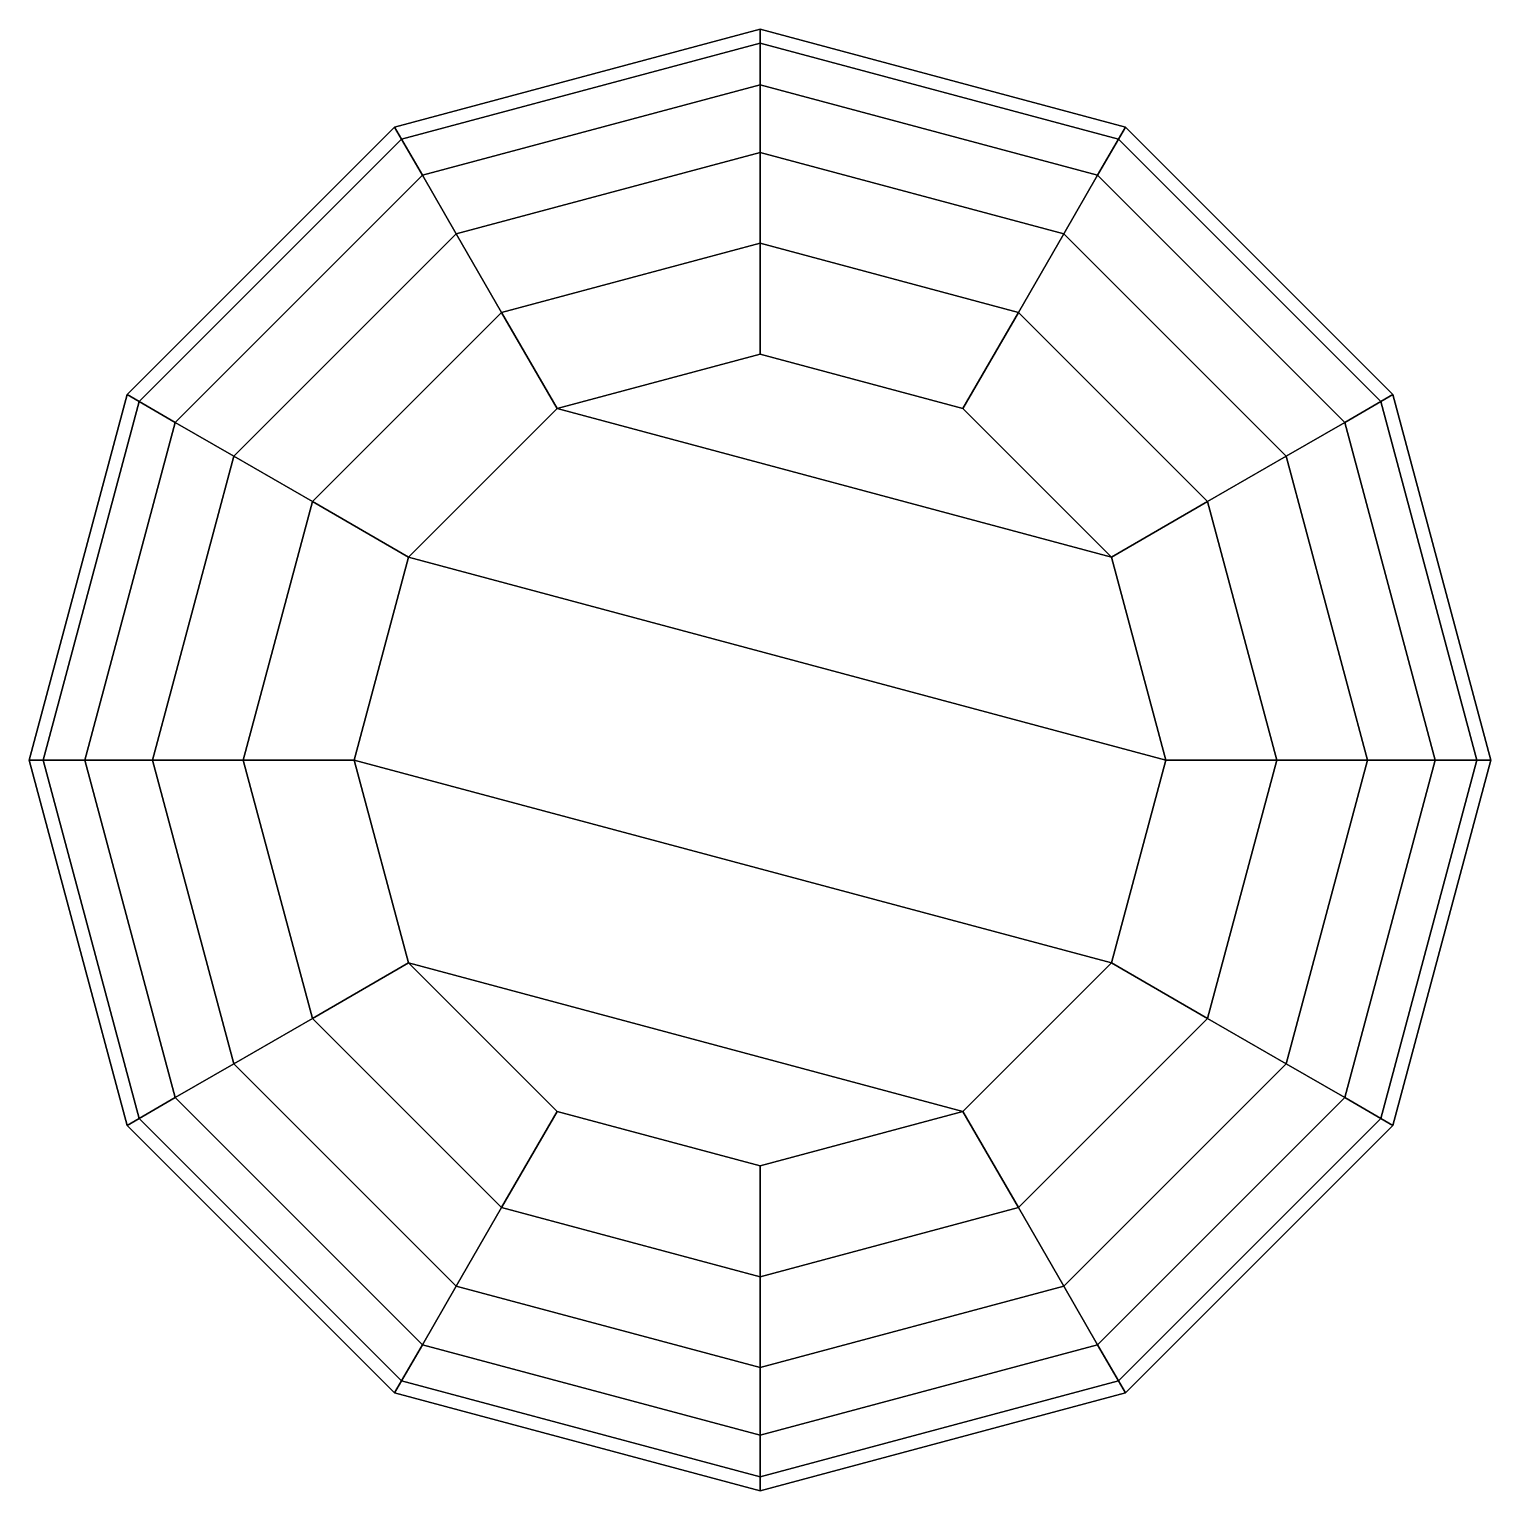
# Model space of a CAD drawing. Extents: x -0.54 to 0.54, y -0.54 to 0.54.
import ezdxf

# ---------------------------------------------------------------- set-up
doc = ezdxf.new("R2010")
doc.units = 0
doc.layers.add('TURRET', color=2, linetype='CONTINUOUS')

msp = doc.modelspace()

# ---------------------------------------------------------------- linework, layer by layer
at = {"layer": 'TURRET'}
for points in [[(0, 0.5296, 1.16), (0, 0.54, 1.06), (-0.27, 0.4677, 1.06), (-0.2648, 0.4587, 1.16)], [(0, 0.54, 0.71), (-0.27, 0.4677, 0.71), (-0.27, 0.4677, 1.06), (0, 0.54, 1.06)], [(0.2648, 0.4587, 1.16), (0.27, 0.4677, 1.06), (0, 0.54, 1.06), (0, 0.5296, 1.16)], [(0.27, 0.4677, 0.71), (0, 0.54, 0.71), (0, 0.54, 1.06), (0.27, 0.4677, 1.06)], [(0, 0.4989, 1.2), (0, 0.5296, 1.16), (-0.2648, 0.4587, 1.16), (-0.2494, 0.4321, 1.2)], [(0.2494, 0.4321, 1.2), (0.2648, 0.4587, 1.16), (0, 0.5296, 1.16), (0, 0.4989, 1.2)], [(0, 0.449, 1.26), (0, 0.4989, 1.2), (-0.2494, 0.4321, 1.2), (-0.2245, 0.3888, 1.26)], [(0.2245, 0.3888, 1.26), (0.2494, 0.4321, 1.2), (0, 0.4989, 1.2), (0, 0.449, 1.26)], [(-0.2648, 0.4587, 1.16), (-0.27, 0.4677, 1.06), (-0.4677, 0.27, 1.06), (-0.4587, 0.2648, 1.16)], [(-0.27, 0.4677, 0.71), (-0.4677, 0.27, 0.71), (-0.4677, 0.27, 1.06), (-0.27, 0.4677, 1.06)], [(0.4587, 0.2648, 1.16), (0.4677, 0.27, 1.06), (0.27, 0.4677, 1.06), (0.2648, 0.4587, 1.16)], [(0.4677, 0.27, 0.71), (0.27, 0.4677, 0.71), (0.27, 0.4677, 1.06), (0.4677, 0.27, 1.06)], [(-0.2494, 0.4321, 1.2), (-0.2648, 0.4587, 1.16), (-0.4587, 0.2648, 1.16), (-0.4321, 0.2494, 1.2)], [(0.4321, 0.2494, 1.2), (0.4587, 0.2648, 1.16), (0.2648, 0.4587, 1.16), (0.2494, 0.4321, 1.2)], [(0, 0.3818, 1.3), (0, 0.449, 1.26), (-0.2245, 0.3888, 1.26), (-0.1909, 0.3307, 1.3)], [(0.1909, 0.3307, 1.3), (0.2245, 0.3888, 1.26), (0, 0.449, 1.26), (0, 0.3818, 1.3)], [(-0.2245, 0.3888, 1.26), (-0.2494, 0.4321, 1.2), (-0.4321, 0.2494, 1.2), (-0.3888, 0.2245, 1.26)], [(0.3888, 0.2245, 1.26), (0.4321, 0.2494, 1.2), (0.2494, 0.4321, 1.2), (0.2245, 0.3888, 1.26)], [(-0.1909, 0.3307, 1.3), (-0.2245, 0.3888, 1.26), (-0.3888, 0.2245, 1.26), (-0.3307, 0.1909, 1.3)], [(0.3307, 0.1909, 1.3), (0.3888, 0.2245, 1.26), (0.2245, 0.3888, 1.26), (0.1909, 0.3307, 1.3)], [(0, 0.3, 1.32), (0, 0.3818, 1.3), (-0.1909, 0.3307, 1.3), (-0.15, 0.2598, 1.32)], [(0.15, 0.2598, 1.32), (0.1909, 0.3307, 1.3), (0, 0.3818, 1.3), (0, 0.3, 1.32)], [(-0.15, 0.2598, 1.32), (-0.1909, 0.3307, 1.3), (-0.3307, 0.1909, 1.3), (-0.2598, 0.15, 1.32)], [(0.2598, 0.15, 1.32), (0.3307, 0.1909, 1.3), (0.1909, 0.3307, 1.3), (0.15, 0.2598, 1.32)], [(0, 0.3, 1.32), (-0.15, 0.2598, 1.32), (0.2598, 0.15, 1.32), (0.15, 0.2598, 1.32)], [(-0.4587, 0.2648, 1.16), (-0.4677, 0.27, 1.06), (-0.54, 0, 1.06), (-0.5296, 0, 1.16)], [(-0.4677, 0.27, 0.71), (-0.54, 0, 0.71), (-0.54, 0, 1.06), (-0.4677, 0.27, 1.06)], [(-0.4321, 0.2494, 1.2), (-0.4587, 0.2648, 1.16), (-0.5296, 0, 1.16), (-0.4989, 0, 1.2)], [(-0.15, 0.2598, 1.32), (-0.2598, 0.15, 1.32), (0.3, 0, 1.32), (0.2598, 0.15, 1.32)], [(0.4989, 0, 1.2), (0.5296, 0, 1.16), (0.4587, 0.2648, 1.16), (0.4321, 0.2494, 1.2)], [(0.5296, 0, 1.16), (0.54, 0, 1.06), (0.4677, 0.27, 1.06), (0.4587, 0.2648, 1.16)], [(0.54, 0, 0.71), (0.4677, 0.27, 0.71), (0.4677, 0.27, 1.06), (0.54, 0, 1.06)], [(-0.3888, 0.2245, 1.26), (-0.4321, 0.2494, 1.2), (-0.4989, 0, 1.2), (-0.449, 0, 1.26)], [(0.449, 0, 1.26), (0.4989, 0, 1.2), (0.4321, 0.2494, 1.2), (0.3888, 0.2245, 1.26)], [(-0.3307, 0.1909, 1.3), (-0.3888, 0.2245, 1.26), (-0.449, 0, 1.26), (-0.3818, 0, 1.3)], [(0.3818, 0, 1.3), (0.449, 0, 1.26), (0.3888, 0.2245, 1.26), (0.3307, 0.1909, 1.3)], [(-0.2598, 0.15, 1.32), (-0.3307, 0.1909, 1.3), (-0.3818, 0, 1.3), (-0.3, 0, 1.32)], [(0.3, 0, 1.32), (0.3818, 0, 1.3), (0.3307, 0.1909, 1.3), (0.2598, 0.15, 1.32)], [(-0.2598, 0.15, 1.32), (-0.3, 0, 1.32), (0.2598, -0.15, 1.32), (0.3, 0, 1.32)], [(-0.5296, 0, 1.16), (-0.54, 0, 1.06), (-0.4677, -0.27, 1.06), (-0.4587, -0.2648, 1.16)], [(-0.54, 0, 0.71), (-0.4677, -0.27, 0.71), (-0.4677, -0.27, 1.06), (-0.54, 0, 1.06)], [(-0.4989, 0, 1.2), (-0.5296, 0, 1.16), (-0.4587, -0.2648, 1.16), (-0.4321, -0.2494, 1.2)], [(-0.449, 0, 1.26), (-0.4989, 0, 1.2), (-0.4321, -0.2494, 1.2), (-0.3888, -0.2245, 1.26)], [(-0.3818, 0, 1.3), (-0.449, 0, 1.26), (-0.3888, -0.2245, 1.26), (-0.3307, -0.1909, 1.3)], [(-0.3, 0, 1.32), (-0.3818, 0, 1.3), (-0.3307, -0.1909, 1.3), (-0.2598, -0.15, 1.32)], [(-0.3, 0, 1.32), (-0.2598, -0.15, 1.32), (0.15, -0.2598, 1.32), (0.2598, -0.15, 1.32)], [(0.2598, -0.15, 1.32), (0.3307, -0.1909, 1.3), (0.3818, 0, 1.3), (0.3, 0, 1.32)], [(0.3307, -0.1909, 1.3), (0.3888, -0.2245, 1.26), (0.449, 0, 1.26), (0.3818, 0, 1.3)], [(0.3888, -0.2245, 1.26), (0.4321, -0.2494, 1.2), (0.4989, 0, 1.2), (0.449, 0, 1.26)], [(0.4321, -0.2494, 1.2), (0.4587, -0.2648, 1.16), (0.5296, 0, 1.16), (0.4989, 0, 1.2)], [(0.4587, -0.2648, 1.16), (0.4677, -0.27, 1.06), (0.54, 0, 1.06), (0.5296, 0, 1.16)], [(0.4677, -0.27, 0.71), (0.54, 0, 0.71), (0.54, 0, 1.06), (0.4677, -0.27, 1.06)], [(-0.2598, -0.15, 1.32), (-0.3307, -0.1909, 1.3), (-0.1909, -0.3307, 1.3), (-0.15, -0.2598, 1.32)], [(-0.2598, -0.15, 1.32), (-0.15, -0.2598, 1.32), (0, -0.3, 1.32), (0.15, -0.2598, 1.32)], [(0.15, -0.2598, 1.32), (0.1909, -0.3307, 1.3), (0.3307, -0.1909, 1.3), (0.2598, -0.15, 1.32)], [(-0.3307, -0.1909, 1.3), (-0.3888, -0.2245, 1.26), (-0.2245, -0.3888, 1.26), (-0.1909, -0.3307, 1.3)], [(0.1909, -0.3307, 1.3), (0.2245, -0.3888, 1.26), (0.3888, -0.2245, 1.26), (0.3307, -0.1909, 1.3)], [(-0.3888, -0.2245, 1.26), (-0.4321, -0.2494, 1.2), (-0.2494, -0.4321, 1.2), (-0.2245, -0.3888, 1.26)], [(0.2245, -0.3888, 1.26), (0.2494, -0.4321, 1.2), (0.4321, -0.2494, 1.2), (0.3888, -0.2245, 1.26)], [(-0.4321, -0.2494, 1.2), (-0.4587, -0.2648, 1.16), (-0.2648, -0.4587, 1.16), (-0.2494, -0.4321, 1.2)], [(0.2494, -0.4321, 1.2), (0.2648, -0.4587, 1.16), (0.4587, -0.2648, 1.16), (0.4321, -0.2494, 1.2)], [(-0.4587, -0.2648, 1.16), (-0.4677, -0.27, 1.06), (-0.27, -0.4677, 1.06), (-0.2648, -0.4587, 1.16)], [(-0.4677, -0.27, 0.71), (-0.27, -0.4677, 0.71), (-0.27, -0.4677, 1.06), (-0.4677, -0.27, 1.06)], [(-0.15, -0.2598, 1.32), (-0.1909, -0.3307, 1.3), (0, -0.3818, 1.3), (0, -0.3, 1.32)], [(0, -0.3, 1.32), (0, -0.3818, 1.3), (0.1909, -0.3307, 1.3), (0.15, -0.2598, 1.32)], [(0.2648, -0.4587, 1.16), (0.27, -0.4677, 1.06), (0.4677, -0.27, 1.06), (0.4587, -0.2648, 1.16)], [(0.27, -0.4677, 0.71), (0.4677, -0.27, 0.71), (0.4677, -0.27, 1.06), (0.27, -0.4677, 1.06)], [(-0.1909, -0.3307, 1.3), (-0.2245, -0.3888, 1.26), (0, -0.449, 1.26), (0, -0.3818, 1.3)], [(0, -0.3818, 1.3), (0, -0.449, 1.26), (0.2245, -0.3888, 1.26), (0.1909, -0.3307, 1.3)], [(-0.2245, -0.3888, 1.26), (-0.2494, -0.4321, 1.2), (0, -0.4989, 1.2), (0, -0.449, 1.26)], [(0, -0.449, 1.26), (0, -0.4989, 1.2), (0.2494, -0.4321, 1.2), (0.2245, -0.3888, 1.26)], [(-0.2494, -0.4321, 1.2), (-0.2648, -0.4587, 1.16), (0, -0.5296, 1.16), (0, -0.4989, 1.2)], [(0, -0.4989, 1.2), (0, -0.5296, 1.16), (0.2648, -0.4587, 1.16), (0.2494, -0.4321, 1.2)], [(-0.2648, -0.4587, 1.16), (-0.27, -0.4677, 1.06), (0, -0.54, 1.06), (0, -0.5296, 1.16)], [(0, -0.5296, 1.16), (0, -0.54, 1.06), (0.27, -0.4677, 1.06), (0.2648, -0.4587, 1.16)], [(-0.27, -0.4677, 0.71), (0, -0.54, 0.71), (0, -0.54, 1.06), (-0.27, -0.4677, 1.06)], [(0, -0.54, 0.71), (0.27, -0.4677, 0.71), (0.27, -0.4677, 1.06), (0, -0.54, 1.06)]]:
    msp.add_3dface(points, dxfattribs=at)

doc.saveas('drawing.dxf')
